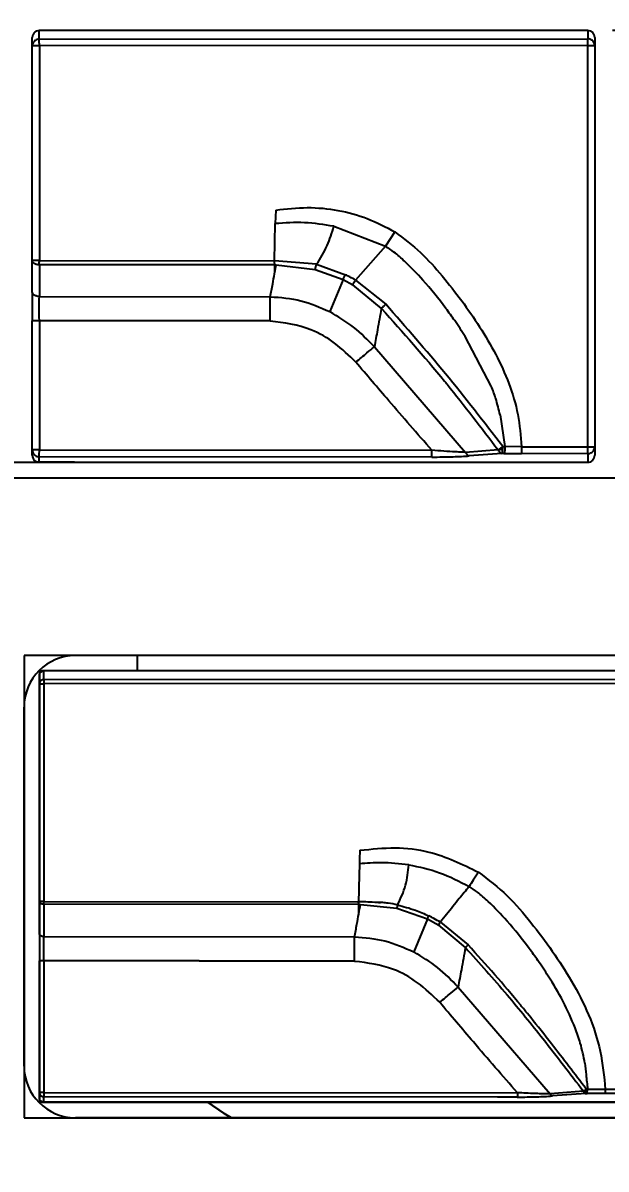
# Model space of a CAD drawing. Header units: millimetres. Extents: x 340 to 481, y 493 to 586.
# Drawn here: x 372.98 to 379.78, y 515.32 to 528.65 of the extents above; entities that cross this region are included whole.
import ezdxf

# ---------------------------------------------------------------- set-up
doc = ezdxf.new("R2010")
doc.units = ezdxf.units.MM
doc.header["$PDSIZE"] = -1
doc.linetypes.add('CENTERX2', pattern=[20.32, 12.7, -2.54, 2.54, -2.54])
doc.dimstyles.new('ISO-25', dxfattribs={"dimtxt": 2.5, "dimasz": 2.5, "dimexe": 1.25, "dimexo": 0.625, "dimtad": 1, "dimtxsty": 'Standard', "dimcen": 2.5, "dimadec": 0, "dimazin": 0, "dimtfac": 1, "dimtmove": 0, "dimatfit": 3, "dimfxl": 1, "dimarcsym": 0})

# ---------------------------------------------------------------- blocks, each defined once
blk = doc.blocks.new('*D1')
at = {"color": 0, "lineweight": -2}
for p, q in [((363.82, 530.628), (363.82, 493.301)), ((435.672, 530.628), (435.672, 493.301)), ((367.9, 495.301), (431.592, 495.301))]:
    blk.add_line(p, q, dxfattribs=at)
at = {"color": 0}
for points in [[(367.9, 495.981), (367.9, 494.621), (363.82, 495.301)], [(431.592, 494.621), (431.592, 495.981), (435.672, 495.301)]]:
    blk.add_solid(points, dxfattribs=at)
at = {"layer": 'Defpoints', "color": 0}
for p in [(363.82, 530.628), (435.672, 530.628), (435.672, 495.301)]:
    blk.add_point(p, dxfattribs=at)
at = {"color": 0, "insert": (399.746, 498.866), "char_height": 3.5, "attachment_point": 5}
blk.add_mtext('71,85', dxfattribs=at)
blk = doc.blocks.new('*D2')
at = {"color": 0, "lineweight": -2}
for p, q in [((394.669, 557.257), (348.229, 557.257)), ((350.229, 553.177), (350.229, 536.154)), ((350.229, 512), (350.229, 529.023)), ((394.669, 507.92), (348.229, 507.92))]:
    blk.add_line(p, q, dxfattribs=at)
at = {"color": 0}
for points in [[(350.909, 553.177), (349.549, 553.177), (350.229, 557.257)], [(349.549, 512), (350.909, 512), (350.229, 507.92)]]:
    blk.add_solid(points, dxfattribs=at)
at = {"layer": 'Defpoints', "color": 0}
for p in [(394.669, 557.257), (350.229, 507.92), (394.669, 507.92)]:
    blk.add_point(p, dxfattribs=at)
at = {"color": 0, "insert": (350.229, 532.589), "char_height": 3.5, "attachment_point": 5}
blk.add_mtext('49,34', dxfattribs=at)

msp = doc.modelspace()

# ---------------------------------------------------------------- linework, layer by layer
at = {"color": 7, "linetype": 'CENTERX2'}
for p, q in [((433.194, 528.565), (366.399, 528.565)), ((366.399, 523.543), (433.194, 523.543)), ((426.416, 521.114), (373.177, 521.114)), ((373.177, 521.114), (373.177, 516.095)), ((373.177, 516.095), (426.416, 516.095))]:
    msp.add_line(p, q, dxfattribs=at)
at = {"color": 7, "linetype": 'Continuous', "lineweight": 25}
for p, q in [((373.174, 528.466), (373.174, 528.565)), ((379.564, 528.565), (373.174, 528.565)), ((379.564, 528.565), (379.564, 528.471)), ((373.093, 528.386), (373.093, 528.485)), ((373.174, 528.466), (379.564, 528.471)), ((379.645, 528.485), (379.645, 528.391)), ((373.093, 525.89), (373.093, 528.386)), ((379.564, 528.392), (373.175, 528.387)), ((373.175, 528.387), (373.175, 525.891)), ((379.565, 523.723), (379.564, 528.392)), ((379.645, 528.391), (379.645, 523.722)), ((375.929, 526.478), (375.924, 526.319)), ((375.913, 525.888), (375.924, 526.319)), ((376.606, 526.288), (377.206, 526.056)), ((377.316, 526.223), (377.206, 526.056)), ((377.206, 526.056), (376.858, 525.663)), ((373.093, 525.522), (373.093, 525.89)), ((373.175, 525.891), (375.913, 525.888)), ((375.919, 525.838), (373.175, 525.84)), ((373.175, 525.84), (373.175, 525.472)), ((376.405, 525.846), (375.913, 525.888)), ((375.918, 525.748), (375.919, 525.838)), ((375.919, 525.838), (375.934, 525.838)), ((375.934, 525.838), (376.389, 525.786)), ((376.389, 525.786), (376.714, 525.67)), ((376.405, 525.846), (376.74, 525.725)), ((376.714, 525.67), (376.558, 525.295)), ((376.714, 525.67), (376.828, 525.609)), ((376.858, 525.663), (377.211, 525.381)), ((377.16, 525.333), (376.828, 525.609)), ((373.175, 525.472), (375.866, 525.469)), ((373.093, 523.687), (373.093, 525.188)), ((375.865, 525.188), (373.175, 525.192)), ((373.175, 525.188), (373.175, 523.687)), ((375.865, 525.185), (373.175, 525.188)), ((378.44, 524.429), (378.137, 525.007)), ((377.078, 524.885), (378.141, 523.658)), ((378.543, 524.094), (378.599, 523.725)), ((373.093, 523.624), (373.093, 523.687)), ((373.175, 523.687), (377.747, 523.683)), ((378.52, 523.687), (378.141, 523.658)), ((378.564, 523.645), (378.184, 523.616)), ((378.588, 523.644), (378.564, 523.645)), ((378.573, 523.696), (378.574, 523.726)), ((378.574, 523.726), (378.599, 523.725)), ((378.588, 523.644), (378.794, 523.643)), ((378.794, 523.724), (378.599, 523.725)), ((378.794, 523.724), (379.565, 523.723)), ((379.564, 523.642), (378.794, 523.643)), ((379.564, 523.642), (379.564, 523.543)), ((379.645, 523.722), (379.645, 523.624)), ((373.174, 523.544), (373.174, 523.607)), ((377.746, 523.603), (373.174, 523.607)), ((373.586, 523.543), (373.174, 523.544)), ((373.586, 523.543), (379.564, 523.543)), ((366.819, 523.363), (432.774, 523.363)), ((425.996, 521.294), (373.597, 521.294)), ((374.314, 521.294), (374.314, 521.114)), ((373.227, 521.013), (373.227, 521.114)), ((381.368, 521.114), (373.227, 521.114)), ((373.177, 520.963), (373.177, 521.063)), ((373.177, 518.43), (373.177, 520.963)), ((373.227, 521.013), (381.368, 521.019)), ((381.368, 520.97), (373.227, 520.964)), ((372.997, 516.515), (372.997, 520.694)), ((373.177, 518.054), (373.177, 518.43)), ((373.227, 518.431), (376.893, 518.428)), ((376.898, 518.396), (373.227, 518.399)), ((373.227, 518.399), (373.227, 518.023)), ((376.897, 518.288), (376.898, 518.396)), ((376.898, 518.396), (376.916, 518.396)), ((376.916, 518.396), (377.339, 518.353)), ((377.339, 518.353), (377.696, 518.23)), ((377.696, 518.23), (377.536, 517.845)), ((377.696, 518.23), (377.828, 518.157)), ((378.138, 517.897), (377.828, 518.157)), ((377.847, 518.19), (378.17, 517.926)), ((373.227, 518.023), (376.847, 518.019)), ((373.177, 516.21), (373.177, 517.739)), ((376.846, 517.738), (373.227, 517.743)), ((373.227, 517.74), (373.227, 516.21)), ((376.846, 517.735), (373.227, 517.74)), ((378.054, 517.435), (379.125, 516.194)), ((373.177, 516.145), (373.177, 516.21)), ((373.227, 516.21), (378.744, 516.206)), ((373.227, 516.095), (373.227, 516.16)), ((378.512, 516.156), (373.227, 516.16)), ((379.513, 516.224), (379.125, 516.194)), ((379.54, 516.197), (379.152, 516.168)), ((379.546, 516.229), (379.547, 516.248)), ((379.562, 516.248), (379.547, 516.248)), ((379.768, 516.246), (381.368, 516.245)), ((381.221, 516.194), (379.768, 516.196)), ((381.368, 516.095), (373.227, 516.095)), ((425.996, 515.915), (373.597, 515.915))]:
    msp.add_line(p, q, dxfattribs=at)
at = {"color": 7, "linetype": 'Continuous'}
for p, q in [((366.219, 523.363), (433.374, 523.363)), ((426.596, 521.294), (372.997, 521.294)), ((372.997, 521.294), (372.997, 515.915)), ((372.997, 515.915), (426.596, 515.915))]:
    msp.add_line(p, q, dxfattribs=at)
at = {"color": 8, "linetype": 'Continuous', "lineweight": 25}
msp.add_line((378.743, 516.156), (378.512, 516.156), dxfattribs=at)
at = {"color": 7, "linetype": 'Continuous', "lineweight": 25, "flags": 128}
for points in [[(375.915, 525.735), (375.916, 525.742), (375.918, 525.748)], [(375.865, 525.185), (375.865, 525.186), (375.865, 525.186), (375.865, 525.186), (375.865, 525.187), (375.865, 525.187), (375.865, 525.188), (375.865, 525.188), (375.865, 525.188)], [(373.227, 520.964), (373.227, 519.697), (373.227, 518.431)], [(376.896, 518.285), (376.896, 518.287), (376.897, 518.288)], [(376.846, 517.735), (376.846, 517.736), (376.846, 517.736), (376.846, 517.736), (376.846, 517.737), (376.846, 517.737), (376.846, 517.738), (376.846, 517.738), (376.846, 517.738)], [(375.131, 516.099), (375.328, 515.966), (375.414, 515.915)], [(375.414, 515.915), (375.328, 515.966), (375.131, 516.099)]]:
    msp.add_lwpolyline(points, dxfattribs=at)
at = {"color": 7, "linetype": 'Continuous', "lineweight": 25}
for centre, radius, start, end in [((370.123, 528.402), 3.052, 359.7232, 1.199), ((376.513, 528.407), 3.052, 359.7232, 1.199), ((364.982, 525.895), 8.193, 359.6155, 359.9694), ((289.485, 541.48), 87.853, 349.68407, 349.74388), ((370.191, 523.671), 2.984, 358.7609, 0.2933), ((374.763, 523.668), 2.984, 358.7609, 0.2933), ((375.848, 523.708), 2.947, 358.7356, 0.3039), ((376.619, 523.707), 2.946, 358.7355, 0.3038), ((373.597, 520.694), 0.6, 90, 180), ((290.125, 534.026), 88.187, 349.72019, 349.79153), ((373.597, 516.515), 0.6, 180, 270), ((377.936, 516.236), 1.833, 358.7294, 0.3054)]:
    msp.add_arc(centre, radius, start, end, dxfattribs=at)
for points, knots in [([(373.174, 528.565), (373.163, 528.564), (373.147, 528.562), (373.128, 528.552), (373.112, 528.538), (373.096, 528.516), (373.094, 528.495), (373.093, 528.485)], [0, 0, 0, 0, 0.25342, 0.376755, 0.504454, 0.75394, 1, 1, 1, 1]), ([(379.645, 528.485), (379.644, 528.495), (379.642, 528.511), (379.632, 528.53), (379.618, 528.546), (379.596, 528.562), (379.574, 528.564), (379.564, 528.565)], [0, 0, 0, 0, 0.248992, 0.370652, 0.496975, 0.749541, 1, 1, 1, 1]), ([(373.174, 528.466), (373.166, 528.465), (373.149, 528.464), (373.128, 528.453), (373.112, 528.439), (373.102, 528.424), (373.094, 528.406), (373.093, 528.393), (373.093, 528.386)], [0, 0, 0, 0, 0.182036, 0.411431, 0.545976, 0.690302, 0.842527, 1, 1, 1, 1]), ([(379.645, 528.391), (379.644, 528.398), (379.643, 528.411), (379.636, 528.429), (379.626, 528.443), (379.61, 528.458), (379.589, 528.469), (379.572, 528.47), (379.564, 528.471)], [0, 0, 0, 0, 0.157473, 0.309698, 0.454024, 0.588569, 0.817964, 1, 1, 1, 1]), ([(373.175, 528.387), (373.164, 528.387), (373.149, 528.387), (373.13, 528.387), (373.116, 528.387), (373.106, 528.387), (373.096, 528.387), (373.094, 528.386), (373.093, 528.386)], [0, 0, 0, 0, 0.243619, 0.372782, 0.502319, 0.631447, 0.759537, 1, 1, 1, 1]), ([(379.564, 528.392), (379.572, 528.392), (379.589, 528.392), (379.61, 528.392), (379.626, 528.392), (379.636, 528.392), (379.644, 528.391), (379.644, 528.391), (379.645, 528.391)], [0, 0, 0, 0, 0.181966, 0.411368, 0.545075, 0.689675, 0.842559, 1, 1, 1, 1]), ([(375.929, 526.478), (376.051, 526.492), (376.293, 526.518), (376.654, 526.483), (377.001, 526.39), (377.211, 526.279), (377.316, 526.223)], [0, 0, 0, 0, 0.2567656, 0.5057306, 0.7516645, 1, 1, 1, 1]), ([(376.606, 526.288), (376.493, 526.307), (376.266, 526.344), (376.038, 526.327), (375.924, 526.319)], [0, 0, 0, 0, 0.502047, 1, 1, 1, 1]), ([(376.405, 525.846), (376.449, 525.917), (376.536, 526.055), (376.583, 526.212), (376.606, 526.288)], [0, 0, 0, 0, 0.5118799, 1, 1, 1, 1]), ([(377.316, 526.223), (377.419, 526.146), (377.621, 525.995), (377.951, 525.621), (378.32, 525.127), (378.617, 524.58), (378.761, 524.1), (378.783, 523.849), (378.794, 523.724)], [0, 0, 0, 0, 0.1287727, 0.2529585, 0.4990432, 0.7475933, 0.8737572, 1, 1, 1, 1]), ([(377.43, 525.882), (377.39, 525.919), (377.32, 525.982), (377.24, 526.034), (377.206, 526.056)], [0, 0, 0, 0, 0.571638, 1, 1, 1, 1]), ([(373.175, 525.891), (373.164, 525.891), (373.149, 525.891), (373.13, 525.891), (373.116, 525.89), (373.106, 525.89), (373.096, 525.89), (373.094, 525.89), (373.093, 525.89)], [0, 0, 0, 0, 0.243618, 0.372782, 0.502319, 0.631447, 0.759537, 1, 1, 1, 1]), ([(373.175, 525.84), (373.164, 525.841), (373.149, 525.842), (373.13, 525.848), (373.116, 525.854), (373.106, 525.862), (373.096, 525.874), (373.094, 525.883), (373.093, 525.89)], [0, 0, 0, 0, 0.241127, 0.370687, 0.50272, 0.634695, 0.763396, 1, 1, 1, 1]), ([(376.389, 525.786), (376.39, 525.79), (376.392, 525.799), (376.396, 525.814), (376.4, 525.83), (376.403, 525.841), (376.405, 525.846)], [0, 0, 0, 0, 0.247251, 0.499954, 0.752682, 1, 1, 1, 1]), ([(377.912, 525.332), (377.825, 525.445), (377.677, 525.638), (377.503, 525.81), (377.43, 525.882)], [0, 0, 0, 0, 0.580697, 1, 1, 1, 1]), ([(375.866, 525.469), (375.875, 525.518), (375.892, 525.607), (375.908, 525.696), (375.915, 525.735)], [0, 0, 0, 0, 0.559876, 1, 1, 1, 1]), ([(376.714, 525.67), (376.716, 525.674), (376.719, 525.682), (376.725, 525.696), (376.732, 525.711), (376.737, 525.72), (376.74, 525.725)], [0, 0, 0, 0, 0.247199, 0.499741, 0.75242, 1, 1, 1, 1]), ([(376.858, 525.663), (376.837, 525.675), (376.798, 525.697), (376.757, 525.717), (376.74, 525.725)], [0, 0, 0, 0, 0.559705, 1, 1, 1, 1]), ([(376.828, 525.609), (376.833, 525.618), (376.842, 525.635), (376.853, 525.654), (376.858, 525.663)], [0, 0, 0, 0, 0.559502, 1, 1, 1, 1]), ([(373.175, 525.472), (373.164, 525.473), (373.149, 525.473), (373.13, 525.48), (373.116, 525.486), (373.106, 525.494), (373.096, 525.506), (373.094, 525.515), (373.093, 525.522)], [0, 0, 0, 0, 0.241127, 0.370687, 0.50272, 0.634695, 0.763396, 1, 1, 1, 1]), ([(373.093, 525.522), (373.093, 525.465), (373.093, 525.363), (373.093, 525.242), (373.093, 525.188)], [0, 0, 0, 0, 0.558255, 1, 1, 1, 1]), ([(375.866, 525.469), (375.987, 525.46), (376.228, 525.443), (376.448, 525.344), (376.558, 525.295)], [0, 0, 0, 0, 0.500216, 1, 1, 1, 1]), ([(377.16, 525.333), (377.164, 525.337), (377.17, 525.343), (377.183, 525.356), (377.197, 525.368), (377.206, 525.377), (377.211, 525.381)], [0, 0, 0, 0, 0.246048, 0.499443, 0.753141, 1, 1, 1, 1]), ([(378.574, 523.726), (378.355, 524.01), (377.917, 524.575), (377.445, 525.113), (377.211, 525.381)], [0, 0, 0, 0, 0.5029931, 1, 1, 1, 1]), ([(377.078, 524.885), (377, 524.965), (376.846, 525.125), (376.654, 525.238), (376.558, 525.294)], [0, 0, 0, 0, 0.500419, 1, 1, 1, 1]), ([(377.16, 525.333), (377.145, 525.25), (377.118, 525.1), (377.09, 524.951), (377.078, 524.885)], [0, 0, 0, 0, 0.561163, 1, 1, 1, 1]), ([(377.16, 525.333), (377.409, 525.055), (377.669, 524.765), (378.017, 524.338), (378.226, 524.071), (378.422, 523.815), (378.52, 523.687)], [0, 0, 0, 0, 0.523748, 0.54548, 0.773248, 1, 1, 1, 1]), ([(378.137, 525.007), (378.096, 525.069), (378.024, 525.179), (377.946, 525.285), (377.912, 525.332)], [0, 0, 0, 0, 0.5598214, 1, 1, 1, 1]), ([(373.175, 525.188), (373.164, 525.188), (373.149, 525.188), (373.13, 525.188), (373.116, 525.188), (373.106, 525.188), (373.096, 525.188), (373.094, 525.188), (373.093, 525.188)], [0, 0, 0, 0, 0.243617, 0.372782, 0.502319, 0.631448, 0.759539, 1, 1, 1, 1]), ([(373.175, 525.188), (373.175, 525.189), (373.175, 525.19), (373.175, 525.191), (373.175, 525.192)], [0, 0, 0, 0, 0.5600363, 1, 1, 1, 1]), ([(376.862, 524.708), (376.782, 524.784), (376.627, 524.935), (376.295, 525.129), (376.027, 525.164), (375.865, 525.185)], [0, 0, 0, 0, 0.292303, 0.572758, 1, 1, 1, 1]), ([(376.862, 524.708), (376.907, 524.745), (376.988, 524.812), (377.05, 524.863), (377.078, 524.885)], [0, 0, 0, 0, 0.559783, 1, 1, 1, 1]), ([(377.747, 523.683), (377.579, 523.875), (377.282, 524.214), (376.989, 524.558), (376.862, 524.708)], [0, 0, 0, 0, 0.563696, 1, 1, 1, 1]), ([(378.543, 524.094), (378.527, 524.157), (378.5, 524.271), (378.458, 524.381), (378.44, 524.429)], [0, 0, 0, 0, 0.559434, 1, 1, 1, 1]), ([(373.175, 523.687), (373.167, 523.687), (373.15, 523.687), (373.128, 523.687), (373.112, 523.687), (373.102, 523.687), (373.094, 523.687), (373.093, 523.687), (373.093, 523.687)], [0, 0, 0, 0, 0.181749, 0.411267, 0.545132, 0.68987, 0.842771, 1, 1, 1, 1]), ([(373.093, 523.687), (373.093, 523.68), (373.094, 523.667), (373.102, 523.649), (373.112, 523.634), (373.128, 523.62), (373.149, 523.609), (373.166, 523.608), (373.174, 523.607)], [0, 0, 0, 0, 0.157473, 0.309698, 0.454024, 0.588569, 0.817964, 1, 1, 1, 1]), ([(373.093, 523.624), (373.093, 523.617), (373.094, 523.604), (373.1, 523.592), (373.102, 523.586)], [0, 0, 0, 0, 0.49972, 1, 1, 1, 1]), ([(378.141, 523.658), (378.127, 523.659), (378.09, 523.66), (377.964, 523.665), (377.841, 523.675), (377.747, 523.683)], [0, 0, 0, 0, 0.121958, 0.327457, 1, 1, 1, 1]), ([(378.141, 523.658), (378.144, 523.653), (378.149, 523.641), (378.16, 523.629), (378.172, 523.619), (378.18, 523.617), (378.184, 523.616)], [0, 0, 0, 0, 0.249815, 0.500001, 0.750184, 1, 1, 1, 1]), ([(378.52, 523.687), (378.524, 523.689), (378.531, 523.694), (378.544, 523.703), (378.559, 523.714), (378.569, 523.722), (378.574, 523.726)], [0, 0, 0, 0, 0.221754, 0.48712, 0.729136, 1, 1, 1, 1]), ([(378.573, 523.696), (378.567, 523.694), (378.556, 523.691), (378.537, 523.688), (378.526, 523.687), (378.52, 523.687)], [0, 0, 0, 0, 0.332412, 0.622939, 1, 1, 1, 1]), ([(378.52, 523.687), (378.522, 523.682), (378.526, 523.673), (378.536, 523.66), (378.548, 523.649), (378.558, 523.646), (378.564, 523.645)], [0, 0, 0, 0, 0.192714, 0.422126, 0.691653, 1, 1, 1, 1]), ([(378.564, 523.645), (378.565, 523.646), (378.567, 523.649), (378.569, 523.66), (378.572, 523.676), (378.573, 523.689), (378.573, 523.696)], [0, 0, 0, 0, 0.2502006, 0.5004383, 0.7499903, 1, 1, 1, 1]), ([(378.599, 523.725), (378.599, 523.716), (378.598, 523.696), (378.596, 523.669), (378.592, 523.65), (378.589, 523.646), (378.588, 523.644)], [0, 0, 0, 0, 0.241189, 0.50025, 0.759175, 1, 1, 1, 1]), ([(379.564, 523.543), (379.575, 523.544), (379.591, 523.546), (379.61, 523.556), (379.626, 523.57), (379.642, 523.592), (379.644, 523.613), (379.645, 523.624)], [0, 0, 0, 0, 0.253434, 0.376773, 0.504477, 0.753954, 1, 1, 1, 1]), ([(379.565, 523.723), (379.575, 523.723), (379.59, 523.723), (379.609, 523.723), (379.622, 523.723), (379.632, 523.723), (379.642, 523.722), (379.644, 523.722), (379.645, 523.722)], [0, 0, 0, 0, 0.243748, 0.372829, 0.502302, 0.631376, 0.759401, 1, 1, 1, 1]), ([(379.613, 523.658), (379.617, 523.662), (379.626, 523.67), (379.636, 523.685), (379.643, 523.703), (379.644, 523.716), (379.645, 523.722)], [0, 0, 0, 0, 0.228538, 0.473835, 0.732461, 1, 1, 1, 1]), ([(373.102, 523.586), (373.106, 523.58), (373.114, 523.568), (373.132, 523.555), (373.152, 523.545), (373.167, 523.544), (373.174, 523.544)], [0, 0, 0, 0, 0.2476281, 0.4925954, 0.7479156, 1, 1, 1, 1]), ([(377.746, 523.603), (377.831, 523.604), (377.99, 523.605), (378.123, 523.613), (378.184, 523.616)], [0, 0, 0, 0, 0.537944, 1, 1, 1, 1]), ([(373.177, 521.063), (373.177, 521.07), (373.179, 521.083), (373.188, 521.097), (373.198, 521.105), (373.21, 521.112), (373.22, 521.113), (373.227, 521.114)], [0, 0, 0, 0, 0.2459092, 0.492995, 0.6190832, 0.7422514, 1, 1, 1, 1]), ([(373.227, 521.013), (373.222, 521.012), (373.211, 521.011), (373.198, 521.005), (373.189, 520.995), (373.182, 520.986), (373.177, 520.975), (373.177, 520.967), (373.177, 520.963)], [0, 0, 0, 0, 0.182217, 0.41127, 0.54644, 0.691119, 0.8426, 1, 1, 1, 1]), ([(373.177, 520.963), (373.177, 520.963), (373.178, 520.963), (373.182, 520.963), (373.189, 520.963), (373.199, 520.963), (373.212, 520.963), (373.223, 520.964), (373.227, 520.964)], [0, 0, 0, 0, 0.1579409, 0.3113656, 0.4563379, 0.5901532, 0.8190379, 1, 1, 1, 1]), ([(376.909, 519.028), (376.908, 518.999), (376.906, 518.946), (376.905, 518.893), (376.905, 518.869)], [0, 0, 0, 0, 0.552688, 1, 1, 1, 1]), ([(376.909, 519.028), (377.046, 519.042), (377.314, 519.07), (377.795, 519.014), (378.103, 518.864), (378.291, 518.773)], [0, 0, 0, 0, 0.287303, 0.565353, 1, 1, 1, 1]), ([(376.905, 518.869), (376.903, 518.796), (376.899, 518.648), (376.895, 518.501), (376.893, 518.428)], [0, 0, 0, 0, 0.500058, 1, 1, 1, 1]), ([(377.478, 518.858), (377.371, 518.87), (377.18, 518.892), (376.989, 518.876), (376.905, 518.869)], [0, 0, 0, 0, 0.560788, 1, 1, 1, 1]), ([(377.348, 518.391), (377.384, 518.467), (377.455, 518.614), (377.47, 518.778), (377.478, 518.858)], [0, 0, 0, 0, 0.5107073, 1, 1, 1, 1]), ([(377.478, 518.858), (377.6, 518.833), (377.846, 518.782), (378.069, 518.665), (378.182, 518.606)], [0, 0, 0, 0, 0.4949753, 1, 1, 1, 1]), ([(378.291, 518.773), (378.27, 518.742), (378.232, 518.687), (378.197, 518.63), (378.182, 518.606)], [0, 0, 0, 0, 0.560685, 1, 1, 1, 1]), ([(378.291, 518.773), (378.406, 518.685), (378.631, 518.512), (378.904, 518.189), (379.155, 517.858), (379.385, 517.502), (379.584, 517.116), (379.725, 516.691), (379.754, 516.395), (379.768, 516.246)], [0, 0, 0, 0, 0.143487, 0.281999, 0.419731, 0.557777, 0.703869, 0.851679, 1, 1, 1, 1]), ([(378.182, 518.606), (378.143, 518.559), (378.08, 518.481), (377.993, 518.373), (377.92, 518.282), (377.872, 518.221), (377.847, 518.19)], [0, 0, 0, 0, 0.34125, 0.561536, 0.781177, 1, 1, 1, 1]), ([(378.405, 518.432), (378.364, 518.469), (378.294, 518.533), (378.214, 518.584), (378.182, 518.606)], [0, 0, 0, 0, 0.586457, 1, 1, 1, 1]), ([(373.227, 518.431), (373.221, 518.431), (373.211, 518.431), (373.199, 518.431), (373.191, 518.431), (373.185, 518.431), (373.179, 518.43), (373.177, 518.43), (373.177, 518.43)], [0, 0, 0, 0, 0.2433647, 0.3723047, 0.5016372, 0.6306773, 0.758853, 1, 1, 1, 1]), ([(373.227, 518.399), (373.221, 518.4), (373.211, 518.4), (373.199, 518.404), (373.191, 518.408), (373.185, 518.413), (373.178, 518.42), (373.177, 518.426), (373.177, 518.43)], [0, 0, 0, 0, 0.240432, 0.36999, 0.501638, 0.632979, 0.761792, 1, 1, 1, 1]), ([(377.348, 518.391), (377.312, 518.399), (377.256, 518.411), (377.186, 518.418), (377.149, 518.42), (377.133, 518.421), (377.129, 518.421), (377.128, 518.421), (377.128, 518.421), (377.128, 518.421), (377.128, 518.421), (377.128, 518.421), (377.128, 518.421), (377.128, 518.421), (377.13, 518.421), (377.135, 518.42), (377.141, 518.42), (377.146, 518.419), (377.148, 518.419), (377.148, 518.419), (377.149, 518.419), (377.149, 518.419), (377.148, 518.419), (377.148, 518.419), (377.145, 518.419), (377.104, 518.42), (377.034, 518.425), (376.951, 518.426), (376.908, 518.427), (376.893, 518.428)], [0, 0, 0, 0, 0.219576, 0.347272, 0.422551, 0.440648, 0.444824, 0.445699, 0.445794, 0.445824, 0.445844, 0.445877, 0.445948, 0.446232, 0.448292, 0.453876, 0.474788, 0.484507, 0.486777, 0.487267, 0.487322, 0.487356, 0.487493, 0.488545, 0.491457, 0.502458, 0.740696, 0.910917, 1, 1, 1, 1]), ([(378.882, 517.885), (378.799, 517.993), (378.652, 518.185), (378.48, 518.357), (378.405, 518.432)], [0, 0, 0, 0, 0.563669, 1, 1, 1, 1]), ([(373.227, 518.399), (373.227, 518.4), (373.227, 518.403), (373.227, 518.405), (373.227, 518.406)], [0, 0, 0, 0, 0.564212, 1, 1, 1, 1]), ([(377.348, 518.391), (377.346, 518.384), (377.343, 518.37), (377.34, 518.358), (377.339, 518.353)], [0, 0, 0, 0, 0.560282, 1, 1, 1, 1]), ([(377.348, 518.391), (377.418, 518.373), (377.543, 518.341), (377.66, 518.288), (377.712, 518.264)], [0, 0, 0, 0, 0.560723, 1, 1, 1, 1]), ([(376.847, 518.019), (376.856, 518.068), (376.873, 518.157), (376.889, 518.246), (376.896, 518.285)], [0, 0, 0, 0, 0.559875, 1, 1, 1, 1]), ([(377.696, 518.23), (377.697, 518.232), (377.699, 518.237), (377.703, 518.246), (377.707, 518.255), (377.71, 518.261), (377.712, 518.264)], [0, 0, 0, 0, 0.247207, 0.499769, 0.752452, 1, 1, 1, 1]), ([(377.847, 518.19), (377.822, 518.205), (377.778, 518.231), (377.732, 518.254), (377.712, 518.264)], [0, 0, 0, 0, 0.560646, 1, 1, 1, 1]), ([(377.828, 518.157), (377.831, 518.162), (377.836, 518.173), (377.844, 518.185), (377.847, 518.19)], [0, 0, 0, 0, 0.55622, 1, 1, 1, 1]), ([(373.227, 518.023), (373.221, 518.023), (373.211, 518.024), (373.199, 518.028), (373.191, 518.032), (373.185, 518.037), (373.178, 518.044), (373.177, 518.05), (373.177, 518.054)], [0, 0, 0, 0, 0.2404314, 0.3699889, 0.5016369, 0.6329784, 0.7617911, 1, 1, 1, 1]), ([(373.177, 518.054), (373.177, 518), (373.177, 517.904), (373.177, 517.79), (373.177, 517.739)], [0, 0, 0, 0, 0.558255, 1, 1, 1, 1]), ([(376.847, 518.019), (376.967, 518.01), (377.207, 517.993), (377.426, 517.894), (377.536, 517.845)], [0, 0, 0, 0, 0.5001, 1, 1, 1, 1]), ([(378.138, 517.897), (378.123, 517.81), (378.095, 517.656), (378.066, 517.503), (378.054, 517.435)], [0, 0, 0, 0, 0.561216, 1, 1, 1, 1]), ([(378.138, 517.897), (378.141, 517.899), (378.146, 517.904), (378.156, 517.914), (378.165, 517.922), (378.17, 517.926)], [0, 0, 0, 0, 0.279616, 0.560106, 1, 1, 1, 1]), ([(378.138, 517.897), (378.302, 517.714), (378.613, 517.367), (379.069, 516.806), (379.358, 516.427), (379.513, 516.224)], [0, 0, 0, 0, 0.338831, 0.644897, 1, 1, 1, 1]), ([(379.547, 516.248), (379.412, 516.424), (379.199, 516.704), (378.956, 517.011), (378.836, 517.159), (378.601, 517.448), (378.378, 517.696), (378.17, 517.926)], [0, 0, 0, 0, 0.307325, 0.486113, 0.540466, 0.571446, 1, 1, 1, 1]), ([(378.054, 517.435), (377.977, 517.515), (377.823, 517.675), (377.632, 517.788), (377.536, 517.844)], [0, 0, 0, 0, 0.500604, 1, 1, 1, 1]), ([(379.104, 517.564), (379.064, 517.625), (378.993, 517.734), (378.916, 517.839), (378.882, 517.885)], [0, 0, 0, 0, 0.559857, 1, 1, 1, 1]), ([(373.227, 517.74), (373.221, 517.74), (373.211, 517.74), (373.199, 517.74), (373.191, 517.74), (373.185, 517.74), (373.179, 517.74), (373.177, 517.739), (373.177, 517.739)], [0, 0, 0, 0, 0.243359, 0.3723, 0.501634, 0.630676, 0.758854, 1, 1, 1, 1]), ([(373.227, 517.74), (373.227, 517.74), (373.227, 517.741), (373.227, 517.742), (373.227, 517.743)], [0, 0, 0, 0, 0.560035, 1, 1, 1, 1]), ([(377.839, 517.258), (377.756, 517.338), (377.596, 517.492), (377.262, 517.682), (377.001, 517.715), (376.846, 517.735)], [0, 0, 0, 0, 0.306126, 0.590327, 1, 1, 1, 1]), ([(379.418, 516.96), (379.373, 517.064), (379.284, 517.273), (379.164, 517.467), (379.104, 517.564)], [0, 0, 0, 0, 0.4981631, 1, 1, 1, 1]), ([(377.839, 517.258), (377.884, 517.295), (377.964, 517.362), (378.026, 517.413), (378.054, 517.435)], [0, 0, 0, 0, 0.559618, 1, 1, 1, 1]), ([(378.744, 516.206), (378.573, 516.402), (378.268, 516.751), (377.969, 517.104), (377.839, 517.258)], [0, 0, 0, 0, 0.563634, 1, 1, 1, 1]), ([(379.53, 516.551), (379.515, 516.629), (379.487, 516.768), (379.439, 516.901), (379.418, 516.96)], [0, 0, 0, 0, 0.559801, 1, 1, 1, 1]), ([(379.53, 516.551), (379.535, 516.506), (379.546, 516.405), (379.556, 516.304), (379.562, 516.248)], [0, 0, 0, 0, 0.441727, 1, 1, 1, 1]), ([(373.227, 516.21), (373.223, 516.21), (373.212, 516.21), (373.199, 516.21), (373.189, 516.21), (373.182, 516.21), (373.178, 516.21), (373.177, 516.21), (373.177, 516.21)], [0, 0, 0, 0, 0.180959, 0.409845, 0.543663, 0.688637, 0.842062, 1, 1, 1, 1]), ([(373.177, 516.21), (373.177, 516.206), (373.177, 516.198), (373.182, 516.187), (373.189, 516.177), (373.198, 516.168), (373.211, 516.161), (373.222, 516.161), (373.227, 516.16)], [0, 0, 0, 0, 0.1574, 0.308881, 0.45356, 0.58873, 0.817784, 1, 1, 1, 1]), ([(378.744, 516.206), (378.744, 516.199), (378.744, 516.185), (378.744, 516.169), (378.744, 516.159), (378.744, 516.157), (378.743, 516.156)], [0, 0, 0, 0, 0.280216, 0.559129, 0.779072, 1, 1, 1, 1]), ([(378.743, 516.156), (378.821, 516.156), (378.969, 516.157), (379.093, 516.164), (379.152, 516.168)], [0, 0, 0, 0, 0.5227508, 1, 1, 1, 1]), ([(379.125, 516.194), (379.113, 516.194), (379.091, 516.194), (379.065, 516.194), (379.051, 516.194), (379.047, 516.194), (379.046, 516.194), (379.045, 516.194), (379.042, 516.194), (379.034, 516.194), (379.001, 516.195), (378.906, 516.197), (378.812, 516.202), (378.744, 516.206)], [0, 0, 0, 0, 0.112827, 0.200049, 0.223365, 0.229921, 0.23192, 0.233068, 0.235501, 0.254193, 0.305804, 0.501808, 1, 1, 1, 1]), ([(379.125, 516.194), (379.127, 516.191), (379.13, 516.184), (379.137, 516.176), (379.144, 516.17), (379.15, 516.169), (379.152, 516.168)], [0, 0, 0, 0, 0.249758, 0.499995, 0.750231, 1, 1, 1, 1]), ([(379.513, 516.224), (379.515, 516.225), (379.52, 516.228), (379.528, 516.234), (379.538, 516.24), (379.544, 516.245), (379.547, 516.248)], [0, 0, 0, 0, 0.221924, 0.487318, 0.729255, 1, 1, 1, 1]), ([(379.546, 516.229), (379.543, 516.228), (379.535, 516.226), (379.524, 516.224), (379.517, 516.224), (379.513, 516.224)], [0, 0, 0, 0, 0.332284, 0.622762, 1, 1, 1, 1]), ([(379.513, 516.224), (379.515, 516.221), (379.517, 516.215), (379.523, 516.207), (379.531, 516.2), (379.537, 516.198), (379.54, 516.197)], [0, 0, 0, 0, 0.1928284, 0.4222944, 0.6917818, 1, 1, 1, 1]), ([(379.54, 516.197), (379.541, 516.198), (379.542, 516.2), (379.544, 516.207), (379.545, 516.217), (379.546, 516.225), (379.546, 516.229)], [0, 0, 0, 0, 0.248876, 0.498552, 0.749642, 1, 1, 1, 1]), ([(379.54, 516.197), (379.543, 516.197), (379.549, 516.197), (379.554, 516.197), (379.557, 516.197)], [0, 0, 0, 0, 0.538322, 1, 1, 1, 1]), ([(379.557, 516.197), (379.557, 516.198), (379.556, 516.2), (379.557, 516.211), (379.559, 516.224), (379.561, 516.237), (379.561, 516.244), (379.562, 516.248)], [0, 0, 0, 0, 0.205702, 0.440199, 0.704978, 0.848577, 1, 1, 1, 1]), ([(379.768, 516.196), (379.728, 516.196), (379.658, 516.196), (379.588, 516.197), (379.557, 516.197)], [0, 0, 0, 0, 0.559985, 1, 1, 1, 1]), ([(379.562, 516.248), (379.596, 516.247), (379.665, 516.247), (379.734, 516.246), (379.768, 516.246)], [0, 0, 0, 0, 0.49974, 1, 1, 1, 1]), ([(373.227, 516.095), (373.22, 516.095), (373.207, 516.097), (373.193, 516.107), (373.185, 516.116), (373.178, 516.128), (373.177, 516.138), (373.177, 516.145)], [0, 0, 0, 0, 0.248072, 0.49647, 0.622051, 0.744476, 1, 1, 1, 1])]:
    msp.add_open_spline(points, degree=3, knots=knots, dxfattribs=at)
for points in [[(375.919, 525.838), (375.918, 525.845), (375.916, 525.861), (375.914, 525.879), (375.913, 525.888)], [(373.175, 525.192), (373.175, 525.243), (373.174, 525.344), (373.174, 525.429), (373.175, 525.472)], [(375.865, 525.188), (375.865, 525.239), (375.865, 525.341), (375.866, 525.426), (375.866, 525.469)], [(373.227, 521.013), (373.227, 521.011), (373.227, 521.009), (373.227, 520.997), (373.227, 520.982), (373.227, 520.97), (373.227, 520.964)], [(373.227, 518.406), (373.227, 518.41), (373.227, 518.418), (373.227, 518.427), (373.227, 518.431)], [(376.898, 518.396), (376.897, 518.401), (376.895, 518.411), (376.894, 518.422), (376.893, 518.428)], [(373.227, 517.743), (373.227, 517.794), (373.227, 517.895), (373.227, 517.98), (373.227, 518.023)], [(376.846, 517.738), (376.846, 517.789), (376.846, 517.891), (376.847, 517.976), (376.847, 518.019)], [(373.227, 516.21), (373.227, 516.204), (373.227, 516.192), (373.227, 516.176), (373.227, 516.164), (373.227, 516.161), (373.227, 516.16)]]:
    msp.add_open_spline(points, degree=3, dxfattribs=at)
at = {"color": 8, "linetype": 'Continuous', "lineweight": 25}
msp.add_open_spline([(379.564, 523.642), (379.572, 523.643), (379.589, 523.644), (379.604, 523.653), (379.613, 523.658)], degree=3, knots=[0, 0, 0, 0, 0.442398, 1, 1, 1, 1], dxfattribs=at)

# ---------------------------------------------------------------- dimensions: what is measured, and where the dimension line sits
dim = msp.add_linear_dim(base=(350.229, 507.92), p1=(394.669, 557.257), p2=(394.669, 507.92), angle=90, dimstyle='ISO-25', override={"dimtxt": 3.5, "dimasz": 4.08, "dimexe": 2, "dimexo": 0, "dimgap": 1.524, "dimtih": 1, "dimtoh": 1, "dimzin": 0, "dimadec": 2, "dimtzin": 0})
dim.commit()
dim.dimension.update_dxf_attribs({"geometry": '*D2', "text_midpoint": (350.229, 532.589)})
dim = msp.add_linear_dim(base=(435.672, 495.301), p1=(363.82, 530.628), p2=(435.672, 530.628), dimstyle='ISO-25', override={"dimtxt": 3.5, "dimasz": 4.08, "dimexe": 2, "dimexo": 0, "dimgap": 1.524, "dimtih": 1, "dimtoh": 1, "dimzin": 0, "dimadec": 2, "dimtzin": 0})
dim.commit()
dim.dimension.update_dxf_attribs({"geometry": '*D1', "text_midpoint": (399.746, 498.866)})

doc.saveas('drawing.dxf')
